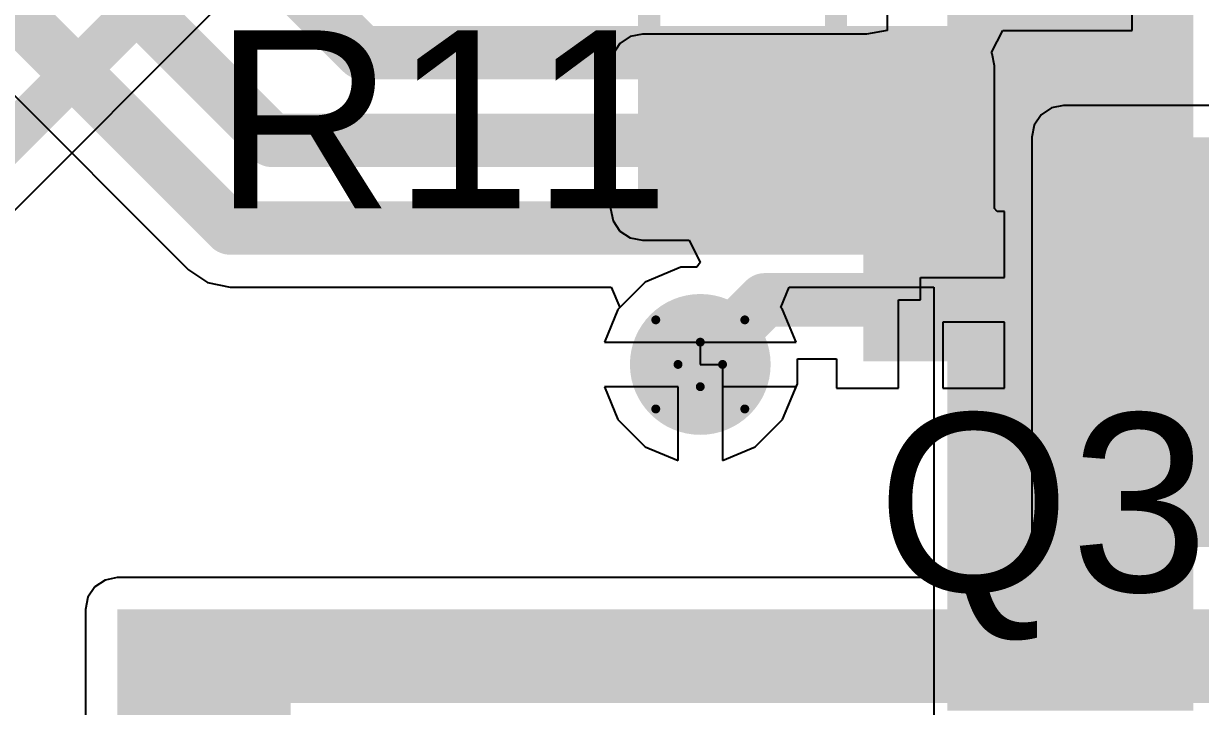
# Model space of a CAD drawing. Header units: inches. Extents: x -48 to 200, y -49 to 27.
# Drawn here: x 3.241 to 3.5054, y 0.7482 to 0.9015 of the extents above; entities that cross this region are included whole.
import ezdxf

# ---------------------------------------------------------------- set-up
doc = ezdxf.new("R2010")
doc.units = ezdxf.units.IN
doc.header["$MEASUREMENT"] = 0
for name, color, linetype in [('Bottom Layer', 5, 'Continuous'), ('Bottom Paste', 16, 'Continuous'), ('Bottom Solder', 6, 'Continuous'), ('Drill Drawing', 1, 'Continuous'), ('Top Layer', 1, 'Continuous'), ('Top Overlay', 2, 'Continuous'), ('Top Paste', 8, 'Continuous'), ('Top Solder', 216, 'Continuous'), ('Via Holes', 16, 'Continuous')]:
    doc.layers.add(name, color=color, linetype=linetype)
doc.styles.add('Arial', font='', dxfattribs={"height": 0.2})
doc.styles.get('Arial').set_extended_font_data('Arial')

# ---------------------------------------------------------------- blocks, each defined once
blk = doc.blocks.new('R___0603_5')
at = {"layer": 'Top Layer'}
for points in [[(-0.015, 0.0175), (-0.015, -0.0175), (-0.045, -0.0175), (-0.045, 0.0175)], [(0.045, 0.0175), (0.045, -0.0175), (0.015, -0.0175), (0.015, 0.0175)]]:
    blk.add_hatch(color=1, dxfattribs=at).paths.add_polyline_path(points)
at = {"layer": 'Top Paste'}
for points in [[(-0.015, 0.0175), (-0.015, -0.0175), (-0.045, -0.0175), (-0.045, 0.0175)], [(0.045, 0.0175), (0.045, -0.0175), (0.015, -0.0175), (0.015, 0.0175)]]:
    blk.add_hatch(color=8, dxfattribs=at).paths.add_polyline_path(points)
at = {"layer": 'Top Solder'}
for points in [[(-0.011, 0.0215), (-0.011, -0.0215), (-0.049, -0.0215), (-0.049, 0.0215)], [(0.049, 0.0215), (0.049, -0.0215), (0.011, -0.0215), (0.011, 0.0215)]]:
    blk.add_hatch(color=216, dxfattribs=at).paths.add_polyline_path(points)
at = {"layer": 'Top Overlay'}
for points in [[(-0.048, -0.021, 0.005, 0.005, 0), (-0.048, 0.021, 0.005, 0.005, 0)], [(0.048, 0.021, 0.005, 0.005, 0), (-0.048, 0.021, 0.005, 0.005, 0)], [(0.048, -0.021, 0.005, 0.005, 0), (0.048, 0.021, 0.005, 0.005, 0)], [(0.048, -0.021, 0.005, 0.005, 0), (-0.048, -0.021, 0.005, 0.005, 0)]]:
    blk.add_lwpolyline(points, format="xyseb", dxfattribs=at)
for points in [[(-0.04925, 0.021, 0.0025, 0.0025, 1), (-0.04675, 0.021, 0.0025, 0.0025, 1)], [(-0.04925, 0.021, 0.0025, 0.0025, 1), (-0.04675, 0.021, 0.0025, 0.0025, 1)], [(0.04675, 0.021, 0.0025, 0.0025, 1), (0.04925, 0.021, 0.0025, 0.0025, 1)], [(0.04675, 0.021, 0.0025, 0.0025, 1), (0.04925, 0.021, 0.0025, 0.0025, 1)], [(-0.04925, -0.021, 0.0025, 0.0025, 1), (-0.04675, -0.021, 0.0025, 0.0025, 1)], [(-0.04925, -0.021, 0.0025, 0.0025, 1), (-0.04675, -0.021, 0.0025, 0.0025, 1)], [(0.04675, -0.021, 0.0025, 0.0025, 1), (0.04925, -0.021, 0.0025, 0.0025, 1)], [(0.04675, -0.021, 0.0025, 0.0025, 1), (0.04925, -0.021, 0.0025, 0.0025, 1)]]:
    blk.add_lwpolyline(points, format="xyseb", close=True, dxfattribs=at)
blk = doc.blocks.new('SOT_723_6')
at = {"layer": 'Top Layer'}
for points in [[(-0.00984, 0.0315), (0.00984, 0.0315), (0.00984, 0.01378), (-0.00984, 0.01378)], [(-0.02559, -0.01378), (-0.00591, -0.01378), (-0.00591, -0.0315), (-0.02559, -0.0315)], [(0.00591, -0.01378), (0.02559, -0.01378), (0.02559, -0.0315), (0.00591, -0.0315)]]:
    blk.add_hatch(color=1, dxfattribs=at).paths.add_polyline_path(points)
at = {"layer": 'Top Paste'}
for points in [[(-0.00984, 0.0315), (0.00984, 0.0315), (0.00984, 0.01378), (-0.00984, 0.01378)], [(-0.02559, -0.01378), (-0.00591, -0.01378), (-0.00591, -0.0315), (-0.02559, -0.0315)], [(0.00591, -0.01378), (0.02559, -0.01378), (0.02559, -0.0315), (0.00591, -0.0315)]]:
    blk.add_hatch(color=8, dxfattribs=at).paths.add_polyline_path(points)
at = {"layer": 'Top Solder'}
for points in [[(-0.01384, 0.0355), (0.01384, 0.0355), (0.01384, 0.00978), (-0.01384, 0.00978)], [(-0.02959, -0.00978), (-0.00191, -0.00978), (-0.00191, -0.0355), (-0.02959, -0.0355)], [(0.00191, -0.00978), (0.02959, -0.00978), (0.02959, -0.0355), (0.00191, -0.0355)]]:
    blk.add_hatch(color=216, dxfattribs=at).paths.add_polyline_path(points)
at = {"layer": 'Top Overlay'}
for points in [[(-0.015, 0.025, 0.005, 0.005, 0), (-0.025, 0.025, 0.005, 0.005, 0)], [(-0.025, -0.006, 0.005, 0.005, 0), (-0.025, 0.025, 0.005, 0.005, 0)], [(-0.015, 0.025, 0.005, 0.005, 0), (-0.025, 0.025, 0.005, 0.005, 0)], [(-0.025, -0.006, 0.005, 0.005, 0), (-0.025, 0.025, 0.005, 0.005, 0)], [(0.025, 0.025, 0.005, 0.005, 0), (0.015, 0.025, 0.005, 0.005, 0)], [(0.025, -0.006, 0.005, 0.005, 0), (0.025, 0.025, 0.005, 0.005, 0)], [(-0.032, -0.021, 0.005, 0.005, 0), (-0.037, -0.016, 0.005, 0.005, 0)], [(-0.037, -0.026, 0.005, 0.005, 0), (-0.037, -0.016, 0.005, 0.005, 0)], [(0.001, -0.016, 0.005, 0.005, 0), (-0.001, -0.016, 0.005, 0.005, 0)], [(-0.037, -0.026, 0.005, 0.005, 0), (-0.032, -0.021, 0.005, 0.005, 0)]]:
    blk.add_lwpolyline(points, format="xyseb", dxfattribs=at)
for points in [[(-0.02625, 0.025, 0.0025, 0.0025, 1), (-0.02375, 0.025, 0.0025, 0.0025, 1)], [(-0.02625, 0.025, 0.0025, 0.0025, 1), (-0.02375, 0.025, 0.0025, 0.0025, 1)], [(-0.02625, 0.025, 0.0025, 0.0025, 1), (-0.02375, 0.025, 0.0025, 0.0025, 1)], [(-0.02625, 0.025, 0.0025, 0.0025, 1), (-0.02375, 0.025, 0.0025, 0.0025, 1)], [(-0.01625, 0.025, 0.0025, 0.0025, 1), (-0.01375, 0.025, 0.0025, 0.0025, 1)], [(-0.01625, 0.025, 0.0025, 0.0025, 1), (-0.01375, 0.025, 0.0025, 0.0025, 1)], [(0.01375, 0.025, 0.0025, 0.0025, 1), (0.01625, 0.025, 0.0025, 0.0025, 1)], [(0.02375, 0.025, 0.0025, 0.0025, 1), (0.02625, 0.025, 0.0025, 0.0025, 1)], [(0.02375, 0.025, 0.0025, 0.0025, 1), (0.02625, 0.025, 0.0025, 0.0025, 1)], [(-0.02625, -0.006, 0.0025, 0.0025, 1), (-0.02375, -0.006, 0.0025, 0.0025, 1)], [(-0.02625, -0.006, 0.0025, 0.0025, 1), (-0.02375, -0.006, 0.0025, 0.0025, 1)], [(0.02375, -0.006, 0.0025, 0.0025, 1), (0.02625, -0.006, 0.0025, 0.0025, 1)], [(-0.03825, -0.016, 0.0025, 0.0025, 1), (-0.03575, -0.016, 0.0025, 0.0025, 1)], [(-0.03825, -0.016, 0.0025, 0.0025, 1), (-0.03575, -0.016, 0.0025, 0.0025, 1)], [(-0.00225, -0.016, 0.0025, 0.0025, 1), (0.00025, -0.016, 0.0025, 0.0025, 1)], [(-0.00025, -0.016, 0.0025, 0.0025, 1), (0.00225, -0.016, 0.0025, 0.0025, 1)], [(-0.03325, -0.021, 0.0025, 0.0025, 1), (-0.03075, -0.021, 0.0025, 0.0025, 1)], [(-0.03325, -0.021, 0.0025, 0.0025, 1), (-0.03075, -0.021, 0.0025, 0.0025, 1)], [(-0.03825, -0.026, 0.0025, 0.0025, 1), (-0.03575, -0.026, 0.0025, 0.0025, 1)], [(-0.03825, -0.026, 0.0025, 0.0025, 1), (-0.03575, -0.026, 0.0025, 0.0025, 1)]]:
    blk.add_lwpolyline(points, format="xyseb", close=True, dxfattribs=at)
blk = doc.blocks.new('LQFP_100_B_37')
at = {"layer": 'Bottom Layer'}
for points in [[(-0.00591, 0.2815), (-0.00591, 0.32874), (0.00591, 0.32874), (0.00591, 0.2815)], [(0.01378, 0.2815), (0.01378, 0.32874), (0.02559, 0.32874), (0.02559, 0.2815)], [(0.03346, 0.2815), (0.03346, 0.32874), (0.04528, 0.32874), (0.04528, 0.2815)], [(0.05315, 0.2815), (0.05315, 0.32874), (0.06496, 0.32874), (0.06496, 0.2815)], [(0.07283, 0.2815), (0.07283, 0.32874), (0.08465, 0.32874), (0.08465, 0.2815)], [(0.09252, 0.2815), (0.09252, 0.32874), (0.10433, 0.32874), (0.10433, 0.2815)], [(0.1122, 0.2815), (0.1122, 0.32874), (0.12402, 0.32874), (0.12402, 0.2815)], [(0.13189, 0.2815), (0.13189, 0.32874), (0.1437, 0.32874), (0.1437, 0.2815)]]:
    blk.add_hatch(color=5, dxfattribs=at).paths.add_polyline_path(points)
at = {"layer": 'Bottom Paste'}
for points in [[(-0.00591, 0.2815), (-0.00591, 0.32874), (0.00591, 0.32874), (0.00591, 0.2815)], [(0.01378, 0.2815), (0.01378, 0.32874), (0.02559, 0.32874), (0.02559, 0.2815)], [(0.03346, 0.2815), (0.03346, 0.32874), (0.04528, 0.32874), (0.04528, 0.2815)], [(0.05315, 0.2815), (0.05315, 0.32874), (0.06496, 0.32874), (0.06496, 0.2815)], [(0.07283, 0.2815), (0.07283, 0.32874), (0.08465, 0.32874), (0.08465, 0.2815)], [(0.09252, 0.2815), (0.09252, 0.32874), (0.10433, 0.32874), (0.10433, 0.2815)], [(0.1122, 0.2815), (0.1122, 0.32874), (0.12402, 0.32874), (0.12402, 0.2815)], [(0.13189, 0.2815), (0.13189, 0.32874), (0.1437, 0.32874), (0.1437, 0.2815)]]:
    blk.add_hatch(color=16, dxfattribs=at).paths.add_polyline_path(points)
at = {"layer": 'Bottom Solder'}
for points in [[(-0.00991, 0.2775), (-0.00991, 0.33274), (0.00991, 0.33274), (0.00991, 0.2775)], [(0.00978, 0.2775), (0.00978, 0.33274), (0.02959, 0.33274), (0.02959, 0.2775)], [(0.02946, 0.2775), (0.02946, 0.33274), (0.04928, 0.33274), (0.04928, 0.2775)], [(0.04915, 0.2775), (0.04915, 0.33274), (0.06896, 0.33274), (0.06896, 0.2775)], [(0.06883, 0.2775), (0.06883, 0.33274), (0.08865, 0.33274), (0.08865, 0.2775)], [(0.08852, 0.2775), (0.08852, 0.33274), (0.10833, 0.33274), (0.10833, 0.2775)], [(0.1082, 0.2775), (0.1082, 0.33274), (0.12802, 0.33274), (0.12802, 0.2775)], [(0.12789, 0.2775), (0.12789, 0.33274), (0.1477, 0.33274), (0.1477, 0.2775)]]:
    blk.add_hatch(color=6, dxfattribs=at).paths.add_polyline_path(points)

msp = doc.modelspace()

# ---------------------------------------------------------------- hatches: boundary and pattern name
at = {"layer": 'Bottom Layer'}
h = msp.add_hatch(color=5, dxfattribs=at)
edge = h.paths.add_edge_path()
edge.add_arc((3.393, 0.825), 0.01181, 0, 360)
at = {"layer": 'Bottom Solder'}
h = msp.add_hatch(color=6, dxfattribs=at)
edge = h.paths.add_edge_path()
edge.add_arc((3.393, 0.825), 0.01581, 0, 360)
at = {"layer": 'Top Layer'}
for points in [[(3.38, 0.86), (3.452, 0.86), (3.452, 0.892), (3.38, 0.892)], [(3.47464, 0.784), (3.559, 0.784), (3.559, 0.876), (3.47464, 0.876)], [(3.262, 0.52), (3.301, 0.52), (3.301, 0.77), (3.262, 0.77)], [(3.262, 0.749), (3.642, 0.749), (3.642, 0.77), (3.262, 0.77)]]:
    msp.add_hatch(color=1, dxfattribs=at).paths.add_polyline_path(points)
h = msp.add_hatch(color=1, dxfattribs=at)
edge = h.paths.add_edge_path()
edge.add_arc((3.393, 0.825), 0.01181, 0, 360)
at = {"layer": 'Top Solder'}
h = msp.add_hatch(color=216, dxfattribs=at)
edge = h.paths.add_edge_path()
edge.add_arc((3.393, 0.825), 0.01581, 0, 360)
at = {"layer": 'Via Holes'}
h = msp.add_hatch(color=7, dxfattribs=at)
edge = h.paths.add_edge_path()
edge.add_arc((3.393, 0.825), 0.00591, 0, 360)

# ---------------------------------------------------------------- linework, layer by layer
at = {"layer": 'Bottom Layer'}
for p, q in [((3.22163, 0.90263), (3.278, 0.84626)), ((3.278, 0.84626), (3.2823, 0.84338)), ((3.2823, 0.84338), (3.28737, 0.84238)), ((3.28737, 0.84238), (3.373, 0.84238)), ((3.373, 0.84238), (3.37491, 0.83776)), ((3.41109, 0.83776), (3.413, 0.84238)), ((3.413, 0.84238), (3.4455, 0.84238)), ((3.4455, 0.84238), (3.4455, 0.82304)), ((3.37451, 0.83735), (3.37146, 0.83)), ((3.37491, 0.83776), (3.37451, 0.83735)), ((3.41149, 0.83735), (3.41109, 0.83776)), ((3.41454, 0.83), (3.41149, 0.83735)), ((3.37146, 0.83), (3.41454, 0.83)), ((3.4455, 0.82304), (3.4455, 0.78367)), ((3.388, 0.82), (3.37146, 0.82)), ((3.37146, 0.82), (3.37451, 0.81265)), ((3.388, 0.80346), (3.388, 0.82)), ((3.41454, 0.82), (3.398, 0.82)), ((3.398, 0.82), (3.398, 0.80346)), ((3.41149, 0.81265), (3.41454, 0.82)), ((3.37451, 0.81265), (3.38065, 0.80651)), ((3.40535, 0.80651), (3.41149, 0.81265)), ((3.38065, 0.80651), (3.388, 0.80346)), ((3.398, 0.80346), (3.40535, 0.80651)), ((3.4455, 0.78367), (3.4455, 0.7443))]:
    msp.add_line(p, q, dxfattribs=at)
for points in [[(3.231, 0.912, 0.012, 0.012, 0), (3.28737, 0.85563, 0.012, 0.012, 0)], [(3.301, 0.911, 0.012, 0.012, 0), (3.317, 0.895, 0.012, 0.012, 0)], [(3.264, 0.90805, 0.012, 0.012, 0), (3.29674, 0.87531, 0.012, 0.012, 0)], [(3.317, 0.895, 0.012, 0.012, 0), (3.47612, 0.895, 0.012, 0.012, 0)], [(3.29674, 0.87531, 0.012, 0.012, 0), (3.47612, 0.87531, 0.012, 0.012, 0)], [(3.28737, 0.85563, 0.012, 0.012, 0), (3.47612, 0.85563, 0.012, 0.012, 0)], [(3.47612, 0.83594, 0.01, 0.01, 0), (3.52733, 0.83594, 0.01, 0.01, 0)], [(3.47612, 0.81626, 0.01, 0.01, 0), (3.52141, 0.81626, 0.01, 0.01, 0)]]:
    msp.add_lwpolyline(points, format="xyseb", dxfattribs=at)
for points in [[(3.314, 0.895, 0.006, 0.006, 1), (3.32, 0.895, 0.006, 0.006, 1)], [(3.314, 0.895, 0.006, 0.006, 1), (3.32, 0.895, 0.006, 0.006, 1)], [(3.47312, 0.895, 0.006, 0.006, 1), (3.47912, 0.895, 0.006, 0.006, 1)], [(3.29374, 0.87531, 0.006, 0.006, 1), (3.29974, 0.87531, 0.006, 0.006, 1)], [(3.29374, 0.87531, 0.006, 0.006, 1), (3.29974, 0.87531, 0.006, 0.006, 1)], [(3.47312, 0.87531, 0.006, 0.006, 1), (3.47912, 0.87531, 0.006, 0.006, 1)], [(3.28437, 0.85563, 0.006, 0.006, 1), (3.29037, 0.85563, 0.006, 0.006, 1)], [(3.28437, 0.85563, 0.006, 0.006, 1), (3.29037, 0.85563, 0.006, 0.006, 1)], [(3.47312, 0.85563, 0.006, 0.006, 1), (3.47912, 0.85563, 0.006, 0.006, 1)], [(3.47362, 0.83594, 0.005, 0.005, 1), (3.47862, 0.83594, 0.005, 0.005, 1)], [(3.47362, 0.81626, 0.005, 0.005, 1), (3.47862, 0.81626, 0.005, 0.005, 1)]]:
    msp.add_lwpolyline(points, format="xyseb", close=True, dxfattribs=at)
at = {"layer": 'Drill Drawing'}
for points in [[(3.383, 0.835, 0.002, 0.002, 0), (3.393, 0.83, 0.002, 0.002, 0)], [(3.383, 0.835, 0.002, 0.002, 0), (3.388, 0.825, 0.002, 0.002, 0)], [(3.393, 0.83, 0.002, 0.002, 0), (3.403, 0.835, 0.002, 0.002, 0)], [(3.398, 0.825, 0.002, 0.002, 0), (3.403, 0.835, 0.002, 0.002, 0)], [(3.383, 0.815, 0.002, 0.002, 0), (3.388, 0.825, 0.002, 0.002, 0)], [(3.398, 0.825, 0.002, 0.002, 0), (3.403, 0.815, 0.002, 0.002, 0)], [(3.383, 0.815, 0.002, 0.002, 0), (3.393, 0.82, 0.002, 0.002, 0)], [(3.393, 0.82, 0.002, 0.002, 0), (3.403, 0.815, 0.002, 0.002, 0)]]:
    msp.add_lwpolyline(points, format="xyseb", dxfattribs=at)
for points in [[(3.3825, 0.835, 0.001, 0.001, 1), (3.3835, 0.835, 0.001, 0.001, 1)], [(3.3825, 0.835, 0.001, 0.001, 1), (3.3835, 0.835, 0.001, 0.001, 1)], [(3.4025, 0.835, 0.001, 0.001, 1), (3.4035, 0.835, 0.001, 0.001, 1)], [(3.4025, 0.835, 0.001, 0.001, 1), (3.4035, 0.835, 0.001, 0.001, 1)], [(3.3925, 0.83, 0.001, 0.001, 1), (3.3935, 0.83, 0.001, 0.001, 1)], [(3.3925, 0.83, 0.001, 0.001, 1), (3.3935, 0.83, 0.001, 0.001, 1)], [(3.3875, 0.825, 0.001, 0.001, 1), (3.3885, 0.825, 0.001, 0.001, 1)], [(3.3875, 0.825, 0.001, 0.001, 1), (3.3885, 0.825, 0.001, 0.001, 1)], [(3.3975, 0.825, 0.001, 0.001, 1), (3.3985, 0.825, 0.001, 0.001, 1)], [(3.3975, 0.825, 0.001, 0.001, 1), (3.3985, 0.825, 0.001, 0.001, 1)], [(3.3925, 0.82, 0.001, 0.001, 1), (3.3935, 0.82, 0.001, 0.001, 1)], [(3.3925, 0.82, 0.001, 0.001, 1), (3.3935, 0.82, 0.001, 0.001, 1)], [(3.3825, 0.815, 0.001, 0.001, 1), (3.3835, 0.815, 0.001, 0.001, 1)], [(3.3825, 0.815, 0.001, 0.001, 1), (3.3835, 0.815, 0.001, 0.001, 1)], [(3.4025, 0.815, 0.001, 0.001, 1), (3.4035, 0.815, 0.001, 0.001, 1)], [(3.4025, 0.815, 0.001, 0.001, 1), (3.4035, 0.815, 0.001, 0.001, 1)]]:
    msp.add_lwpolyline(points, format="xyseb", close=True, dxfattribs=at)
at = {"layer": 'Top Layer'}
for p, q in [((3.21765, 0.83835), (3.29907, 0.91976)), ((3.435, 0.92), (3.435, 0.9)), ((3.49, 0.9), (3.49, 0.91175)), ((3.38, 0.89914), (3.37727, 0.89859)), ((3.43036, 0.89914), (3.38, 0.89914)), ((3.435, 0.9), (3.43036, 0.89914)), ((3.45841, 0.895), (3.46094, 0.9)), ((3.46094, 0.9), (3.49, 0.9)), ((3.37495, 0.89705), (3.37341, 0.89473)), ((3.37727, 0.89859), (3.37495, 0.89705)), ((3.37341, 0.89473), (3.37286, 0.892)), ((3.45859, 0.89473), (3.45841, 0.895)), ((3.45914, 0.892), (3.45859, 0.89473)), ((3.37286, 0.892), (3.37286, 0.86)), ((3.45914, 0.86), (3.45914, 0.892)), ((3.46959, 0.88105), (3.46804, 0.87873)), ((3.47191, 0.88259), (3.46959, 0.88105)), ((3.47464, 0.88314), (3.47191, 0.88259)), ((3.51595, 0.88314), (3.47464, 0.88314)), ((3.46804, 0.87873), (3.4675, 0.876)), ((3.4675, 0.876), (3.4675, 0.784)), ((3.37286, 0.86), (3.37341, 0.85727)), ((3.45967, 0.85935), (3.45914, 0.86)), ((3.37341, 0.85727), (3.37495, 0.85495)), ((3.46136, 0.85935), (3.45967, 0.85935)), ((3.46136, 0.8445), (3.46136, 0.85935)), ((3.37495, 0.85495), (3.37727, 0.85341)), ((3.37727, 0.85341), (3.38, 0.85286)), ((3.38, 0.85286), (3.39052, 0.85286)), ((3.39052, 0.85286), (3.39301, 0.84786)), ((3.38866, 0.84681), (3.38065, 0.84349)), ((3.39222, 0.84681), (3.38866, 0.84681)), ((3.39301, 0.84786), (3.39222, 0.84681)), ((3.4425, 0.8395), (3.4425, 0.8445)), ((3.4425, 0.8445), (3.46136, 0.8445)), ((3.38065, 0.84349), (3.37451, 0.83735)), ((3.4375, 0.81966), (3.4375, 0.8395)), ((3.4375, 0.8395), (3.4425, 0.8395)), ((3.37451, 0.83735), (3.37146, 0.83)), ((3.46136, 0.8345), (3.4475, 0.8345)), ((3.4475, 0.8345), (3.4475, 0.81966)), ((3.46136, 0.81966), (3.46136, 0.8345)), ((3.37146, 0.83), (3.393, 0.83)), ((3.393, 0.83), (3.393, 0.825)), ((3.41481, 0.82066), (3.41481, 0.82625)), ((3.41481, 0.82625), (3.42364, 0.82625)), ((3.42364, 0.82625), (3.42364, 0.81966)), ((3.393, 0.825), (3.398, 0.825)), ((3.398, 0.825), (3.398, 0.80346)), ((3.388, 0.82), (3.37146, 0.82)), ((3.37146, 0.82), (3.37451, 0.81265)), ((3.388, 0.80346), (3.388, 0.82)), ((3.41149, 0.81265), (3.41481, 0.82066)), ((3.42364, 0.81966), (3.4375, 0.81966)), ((3.4475, 0.81966), (3.46136, 0.81966)), ((3.37451, 0.81265), (3.38065, 0.80651)), ((3.40535, 0.80651), (3.41149, 0.81265)), ((3.38065, 0.80651), (3.388, 0.80346)), ((3.398, 0.80346), (3.40535, 0.80651)), ((3.4675, 0.784), (3.46787, 0.78214)), ((3.46787, 0.78214), (3.46616, 0.77888)), ((3.46616, 0.77888), (3.46479, 0.77714)), ((3.25695, 0.77505), (3.25541, 0.77273)), ((3.25927, 0.77659), (3.25695, 0.77505)), ((3.262, 0.77714), (3.25927, 0.77659)), ((3.46479, 0.77714), (3.262, 0.77714)), ((3.25541, 0.77273), (3.25486, 0.77)), ((3.25486, 0.77), (3.25486, 0.749)), ((3.25486, 0.749), (3.25486, 0.61))]:
    msp.add_line(p, q, dxfattribs=at)
for points in [[(3.196, 0.865, 0.01, 0.01, 0), (3.291, 0.96, 0.01, 0.01, 0)], [(3.209, 0.847, 0.01, 0.01, 0), (3.294, 0.932, 0.01, 0.01, 0)], [(3.393, 0.825, 0.012, 0.012, 0), (3.4075, 0.8395, 0.012, 0.012, 0)], [(3.4075, 0.8395, 0.012, 0.012, 0), (3.4425, 0.8395, 0.012, 0.012, 0)]]:
    msp.add_lwpolyline(points, format="xyseb", dxfattribs=at)
for points in [[(3.4045, 0.8395, 0.006, 0.006, 1), (3.4105, 0.8395, 0.006, 0.006, 1)], [(3.4045, 0.8395, 0.006, 0.006, 1), (3.4105, 0.8395, 0.006, 0.006, 1)], [(3.4395, 0.8395, 0.006, 0.006, 1), (3.4455, 0.8395, 0.006, 0.006, 1)], [(3.39, 0.825, 0.006, 0.006, 1), (3.396, 0.825, 0.006, 0.006, 1)]]:
    msp.add_lwpolyline(points, format="xyseb", close=True, dxfattribs=at)

# ---------------------------------------------------------------- block references
at = {"rotation": 270}
for name, p in [('LQFP_100_B_37', (3.171, 0.895)), ('R___0603_5', (3.4025, 0.906)), ('SOT_723_6', (3.46514, 0.85525))]:
    msp.add_blockref(name, p, dxfattribs=at)

# ---------------------------------------------------------------- texts
at = {"layer": 'Top Overlay', "style": 'Arial'}
for s, p in [('R11', (3.28368, 0.86001)), ('Q3', (3.43268, 0.77401))]:
    msp.add_text(s, height=0.04, dxfattribs=at).set_placement(p)

doc.saveas('drawing.dxf')
